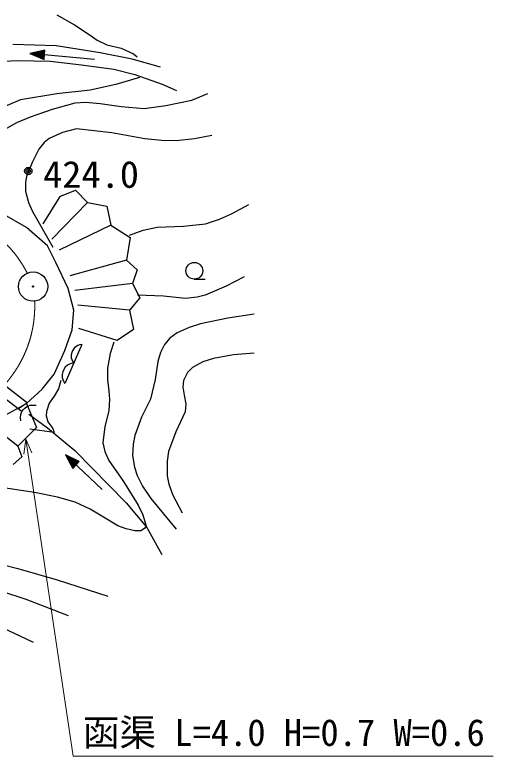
# Model space of a CAD drawing. Units: millimetres, scale not verified. Extents: x 40000 to 680000, y 20000 to 380000.
# Drawn here: x 246687 to 279344, y 261592 to 312221 of the extents above; entities that cross this region are included whole.
import ezdxf
from ezdxf.enums import TextEntityAlignment as Align

# ---------------------------------------------------------------- set-up
doc = ezdxf.new("R2010")
doc.units = ezdxf.units.MM
doc.header["$LTSCALE"] = 1000
doc.linetypes.add('CHAIN', pattern=[18.5, 12, -1.5, 3.5, -1.5])
for name, color, linetype, lineweight in [('M-BGD', 7, 'Continuous', 25), ('M-BMK', 2, 'CHAIN', 13), ('M-BMK-SRVR', 3, 'Continuous', 25), ('M-STR-HTXT', 7, 'Continuous', 13)]:
    doc.layers.add(name, color=color, linetype=linetype, lineweight=lineweight)
doc.styles.add('ＭＳ ゴシック', font='')
doc.styles.get('ＭＳ ゴシック').set_extended_font_data('MS Gothic')

msp = doc.modelspace()

# ---------------------------------------------------------------- linework, layer by layer
at = {"layer": 'M-BGD'}
for p, q in [((249498, 310096), (246540, 310200)), ((252509, 309629), (249498, 310096)), ((248745, 309802), (247720, 309576)), ((252116, 309166), (247720, 309576)), ((247720, 309576), (248686, 309164)), ((248700, 309746), (247839, 309565)), ((247839, 309565), (248651, 309228)), ((248654, 309690), (247959, 309554)), ((247959, 309554), (248617, 309291)), ((248609, 309634), (248078, 309542)), ((248078, 309542), (248583, 309355)), ((248563, 309578), (248198, 309531)), ((248198, 309531), (248549, 309418)), ((248518, 309522), (248357, 309516)), ((248357, 309516), (248514, 309482)), ((248514, 309482), (248518, 309522)), ((248549, 309418), (248563, 309578)), ((248583, 309355), (248609, 309634)), ((248617, 309291), (248654, 309690)), ((248651, 309228), (248700, 309746)), ((248686, 309164), (248745, 309802)), ((254688, 309188), (252509, 309629)), ((243431, 308928), (246877, 309110)), ((246877, 309110), (249109, 309058)), ((249109, 309058), (251237, 308798)), ((256635, 308643), (254688, 309188)), ((251237, 308798), (253443, 308513)), ((253443, 308513), (254870, 308150)), ((254870, 308150), (256739, 307475)), ((256739, 307475), (257725, 307060)), ((249762, 299804), (250839, 300241)), ((250839, 300241), (251656, 299415)), ((249762, 299804), (248595, 297936)), ((251656, 299415), (249217, 296898)), ((251656, 299415), (252967, 299164)), ((252967, 299164), (253239, 297858)), ((247483, 297690), (245825, 298653)), ((253239, 297858), (249710, 296146)), ((253239, 297858), (254567, 297019)), ((248909, 296456), (247483, 297690)), ((254567, 297019), (254303, 295471)), ((249487, 295300), (248909, 296456)), ((250335, 293527), (249487, 295300)), ((254303, 295471), (250437, 294407)), ((254303, 295471), (255047, 294805)), ((255047, 294805), (254718, 293862)), ((258942, 294172), (259692, 294172)), ((254718, 293862), (250774, 293395)), ((254718, 293862), (255220, 292885)), ((250721, 292062), (250335, 293527)), ((255220, 292885), (254511, 292046)), ((254511, 292046), (250982, 292383)), ((250605, 290713), (250721, 292062)), ((254511, 292046), (254788, 290731)), ((250104, 289287), (250605, 290713)), ((253680, 289970), (251060, 290800)), ((254788, 290731), (253680, 289970)), ((251267, 289711), (250126, 287090)), ((250995, 289646), (250873, 289577)), ((251105, 289690), (250995, 289646)), ((251267, 289711), (251105, 289690)), ((249371, 287689), (250104, 289287)), ((250569, 289160), (250528, 288994)), ((250636, 289314), (250569, 289160)), ((250729, 289456), (250636, 289314)), ((250873, 289577), (250729, 289456)), ((250528, 288994), (250538, 288807)), ((250538, 288807), (250570, 288671)), ((250570, 288671), (250613, 288560)), ((250131, 288155), (250032, 288002)), ((250286, 288284), (250131, 288155)), ((250416, 288358), (250286, 288284)), ((250535, 288405), (250416, 288358)), ((250708, 288427), (250535, 288405)), ((250613, 288560), (250708, 288427)), ((244790, 287866), (247546, 285729)), ((248562, 286649), (249371, 287689)), ((249960, 287837), (249916, 287660)), ((249916, 287660), (249926, 287459)), ((250032, 288002), (249960, 287837)), ((244361, 287313), (247117, 285176)), ((249926, 287459), (249961, 287313)), ((249961, 287313), (250007, 287194)), ((250007, 287194), (250109, 287052)), ((247483, 285685), (248562, 286649)), ((246018, 284876), (247483, 285685)), ((247483, 285685), (246897, 285284)), ((247483, 285685), (248164, 284029)), ((247511, 285468), (247723, 285553)), ((247723, 285553), (247957, 285574)), ((247957, 285574), (248148, 285553)), ((247087, 284916), (247172, 285128)), ((247172, 285128), (247278, 285277)), ((247278, 285277), (247363, 285362)), ((247363, 285362), (247511, 285468)), ((247066, 284725), (247087, 284916)), ((247087, 284492), (247066, 284725)), ((247646, 284956), (248911, 284015)), ((248164, 284029), (246897, 282763)), ((246897, 282763), (245282, 284024)), ((248911, 284015), (250792, 282458)), ((246897, 282763), (247160, 282028)), ((247160, 282028), (246582, 281503)), ((252641, 279798), (250143, 282166)), ((250143, 282166), (250649, 281246)), ((251089, 281710), (250143, 282166)), ((250230, 282084), (250661, 281317)), ((251019, 281694), (250230, 282084)), ((250792, 282458), (254295, 278890)), ((250317, 282001), (250673, 281388)), ((250949, 281678), (250317, 282001)), ((250405, 281919), (250686, 281459)), ((250878, 281662), (250405, 281919)), ((250492, 281836), (250698, 281530)), ((250808, 281646), (250492, 281836)), ((250608, 281726), (250710, 281601)), ((250738, 281630), (250608, 281726)), ((250649, 281246), (251089, 281710)), ((250661, 281317), (251019, 281694)), ((250673, 281388), (250949, 281678)), ((250686, 281459), (250878, 281662)), ((250698, 281530), (250808, 281646)), ((250710, 281601), (250738, 281630)), ((254295, 278890), (255690, 277204)), ((255690, 277204), (256728, 275355))]:
    msp.add_line(p, q, dxfattribs=at)
for points in [[(249554, 312221), (250771, 311533), (251821, 310827), (252319, 310487), (252975, 310179), (253957, 309934), (254789, 309557), (255033, 309362)], [(255203, 307933), (253584, 307469), (251830, 307076), (249553, 306819), (247082, 306411), (246157, 306030), (245274, 305542), (243532, 304272), (241646, 303047), (240055, 302310), (238419, 301680), (237664, 301415), (236825, 301000), (236162, 300543), (235484, 299927), (235260, 299696)], [(237744, 300241), (238188, 300654), (238735, 301013), (239299, 301211), (240092, 301364), (241277, 301558), (242637, 301897), (243369, 302223), (243950, 302620), (244970, 303585), (245979, 304393), (246831, 304870), (247748, 305256), (249255, 305788), (250795, 306216), (251511, 306253), (252513, 306164), (253940, 305950), (255510, 305822), (257007, 306027), (258763, 306392), (259866, 306843)], [(260138, 303985), (258961, 303751), (257712, 303624), (256710, 303635), (255571, 303759), (253311, 304167), (250904, 304432), (249941, 304176), (249022, 303776), (248696, 303512), (248333, 303046), (247862, 302134), (247483, 301170), (247410, 300785), (247423, 300187), (247619, 299400), (247885, 298786), (249282, 296361)], [(254511, 297184), (255459, 297523), (256394, 297730), (258195, 297778), (259714, 297953), (260667, 298259), (261489, 298628), (262659, 299260)], [(262347, 294329), (261106, 293684), (259678, 293074), (259130, 292928), (258333, 292842), (256834, 293004), (255057, 293084), (255056, 293084)], [(263020, 291767), (261238, 291504), (259354, 291115), (258590, 290870), (257769, 290494), (257280, 290145), (256904, 289701), (256631, 289159), (256454, 288554), (256274, 287323), (255944, 285970), (255345, 284742), (254886, 283498), (254757, 282911), (254720, 282122), (254852, 281329), (255050, 280753), (255410, 280037), (255970, 279199), (257701, 277106)], [(253447, 289866), (253187, 289088), (253008, 288100), (253006, 287323), (253110, 286528), (253161, 285974), (253114, 285177), (252833, 284111), (252697, 282993), (252832, 282397), (253110, 281774), (254114, 280351), (255103, 278734), (255430, 278079), (255661, 277311), (255542, 277138), (255282, 276992), (254874, 276977), (254282, 277109), (253711, 277333), (252844, 277835), (251831, 278452), (250801, 278930), (249592, 279279), (248024, 279601), (245440, 279993)], [(263020, 289107), (261624, 288994), (260255, 288755), (259523, 288517), (258820, 288127), (258474, 287785), (258199, 287248), (258166, 286800), (258252, 286253), (258354, 285651), (258317, 285119), (257690, 283752), (257179, 282402), (257084, 281745), (257088, 280739), (257196, 280158), (257469, 279413), (258122, 278209)], [(249819, 287259), (249664, 286675), (249375, 286180), (249041, 285702), (248855, 285130), (248830, 284829), (248929, 284430), (249271, 283974), (249365, 283691), (247711, 283918)], [(191736, 269627), (192735, 269671), (193786, 269843), (194750, 270121), (195856, 270558), (198477, 271759), (201273, 272922), (203179, 273656), (205296, 274351), (207042, 274792), (208868, 275138), (210921, 275439), (213113, 275644), (222623, 275724), (225939, 275586), (229529, 275325), (238916, 274081), (241619, 273712), (244226, 273242), (245779, 272851), (247443, 272321), (250322, 271198)], [(244447, 275027), (246896, 274415), (249568, 273638), (253031, 272515)], [(245816, 270388), (247943, 269378)]]:
    msp.add_lwpolyline(points, dxfattribs=at)
for centre, radius in [((247607, 301554), 250), ((247607, 301554), 150), ((247607, 301554), 50), ((258942, 294742), 570)]:
    msp.add_circle(centre, radius, dxfattribs=at)
at = {"layer": 'M-BMK'}
for centre, start, end in [((240411, 290941), 27.0651, 65.094), ((240046, 292322), 294.7662, 2.4907)]:
    msp.add_arc(centre, 8000, start, end, dxfattribs=at)
at = {"layer": 'M-BMK-SRVR'}
for radius in [1000, 40]:
    msp.add_circle((247933, 293664), radius, dxfattribs=at)
at = {"layer": 'M-STR-HTXT'}
for p, q in [((247299, 282214), (247429, 283245)), ((247429, 283245), (247853, 282297)), ((247429, 283245), (250660, 261592)), ((250660, 261592), (279344, 261592))]:
    msp.add_line(p, q, dxfattribs=at)

# ---------------------------------------------------------------- texts
at = {"layer": 'M-BGD', "style": 'ＭＳ ゴシック', "width": 1.05}
msp.add_text('424.0', height=1833, dxfattribs=at).set_placement((248616, 299858), align=Align.BOTTOM_LEFT)
at = {"layer": 'M-STR-HTXT', "style": 'ＭＳ ゴシック'}
msp.add_text('函渠 L=4.0 H=0.7 W=0.6', height=1833, dxfattribs=at).set_placement((251327, 261741), align=Align.BOTTOM_LEFT)

doc.saveas('drawing.dxf')
